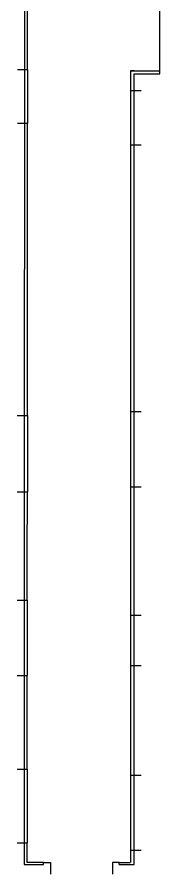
# Model space of a CAD drawing. Header units: millimetres. Extents: x 137411 to 208640, y 144 to 79573.
# Drawn here: x 139293 to 142338, y 39425 to 57711 of the extents above; entities that cross this region are included whole.
import ezdxf

# ---------------------------------------------------------------- set-up
doc = ezdxf.new("R2010")
doc.units = ezdxf.units.MM
doc.header["$LTSCALE"] = 0.001
doc.linetypes.add('ACAD_ISO02W100', pattern=[15, 12, -3])

msp = doc.modelspace()

# ---------------------------------------------------------------- linework, layer by layer
for p, q in [((139450.37, 59589.896), (139449.306, 56586.896)), ((142338.158, 56497.064), (142337.653, 58167.063)), ((139299.306, 56586.95), (139514.306, 56586.873)), ((139449.306, 56586.896), (139448.9, 55440.896)), ((139514.306, 56586.873), (139513.9, 55440.873)), ((141787.159, 56561.897), (141713.282, 56561.897)), ((141787.159, 56496.897), (142338.158, 56497.064)), ((141787.267, 56137.897), (141787.159, 56496.897)), ((141713.282, 56137.874), (141937.267, 56137.942)), ((141713.282, 56137.874), (141713.282, 54977.874)), ((141787.619, 54977.897), (141787.267, 56137.897)), ((139298.9, 55440.95), (139513.9, 55440.873)), ((139448.9, 55440.896), (139446.686, 49190.897)), ((141713.282, 54977.874), (141937.619, 54977.942)), ((141789.347, 49270.897), (141787.619, 54977.897)), ((139296.686, 49190.95), (139511.686, 49190.874)), ((139446.686, 49190.897), (139446.107, 47556.897)), ((139511.686, 49190.874), (139511.107, 47556.874)), ((141713.282, 49270.874), (141939.347, 49270.942)), ((141713.282, 49270.874), (141713.768, 47663.874)), ((141789.834, 47663.897), (141789.347, 49270.897)), ((139296.107, 47556.95), (139511.107, 47556.874)), ((139446.107, 47556.897), (139445.284, 45234.897)), ((141713.282, 47663.874), (141939.834, 47663.943)), ((141790.666, 44917.897), (141789.834, 47663.897)), ((139295.284, 45234.95), (139510.284, 45234.874)), ((139445.284, 45234.897), (139444.714, 43624.897)), ((139510.284, 45234.874), (139509.714, 43624.874)), ((141713.282, 44917.874), (141940.666, 44917.943)), ((141713.282, 44917.874), (141713.282, 43837.874)), ((141790.993, 43837.897), (141790.666, 44917.897)), ((141713.282, 43837.874), (141940.993, 43837.943)), ((141791.703, 41495.897), (141790.993, 43837.897)), ((139294.714, 43624.95), (139509.714, 43624.874)), ((139444.714, 43624.897), (139444.005, 41625.897)), ((139294.005, 41625.95), (139509.005, 41625.874)), ((139444.005, 41625.897), (139443.447, 40049.897)), ((139509.005, 41625.874), (139508.447, 40049.874)), ((141713.282, 41495.874), (141941.702, 41495.943)), ((141713.282, 41495.874), (141713.282, 39887.874)), ((141792.19, 39887.897), (141791.703, 41495.897)), ((139293.447, 40049.951), (139508.447, 40049.874)), ((139443.447, 40049.897), (139443.282, 39583.897)), ((141713.282, 39887.874), (141942.19, 39887.943)), ((141792.282, 39583.897), (141792.19, 39887.897)), ((139443.282, 39583.897), (139856.282, 39583.897)), ((139856.282, 39583.897), (139856.282, 39628.897)), ((139856.282, 39628.897), (140005.282, 39628.897)), ((140005.282, 39628.897), (140005.282, 39376.897)), ((141473.282, 39628.897), (141330.282, 39628.897)), ((141330.282, 39628.897), (141330.282, 39378.897)), ((141473.282, 39583.897), (141473.282, 39628.897)), ((141473.282, 39583.897), (141792.282, 39583.897))]:
    msp.add_line(p, q)
at = {"linetype": 'ACAD_ISO02W100', "ltscale": 2000}
for p, q in [((139514.306, 56586.873), (139515.37, 59589.873)), ((141713.282, 56561.897), (142338.139, 56562.086)), ((141713.282, 56561.897), (141713.282, 56137.874)), ((139511.686, 49190.874), (139513.9, 55440.873)), ((141713.282, 54977.874), (141713.282, 49270.874)), ((139510.284, 45234.874), (139511.107, 47556.874)), ((141713.282, 47663.874), (141713.282, 44917.874)), ((141713.282, 43837.874), (141713.282, 41495.874)), ((139509.005, 41625.874), (139509.714, 43624.874)), ((139508.298, 39629.021), (139508.447, 40049.874)), ((141713.282, 39887.874), (141713.282, 39628.897)), ((139856.282, 39628.897), (139508.298, 39629.021)), ((141473.282, 39628.897), (141713.282, 39628.897))]:
    msp.add_line(p, q, dxfattribs=at)

doc.saveas('drawing.dxf')
